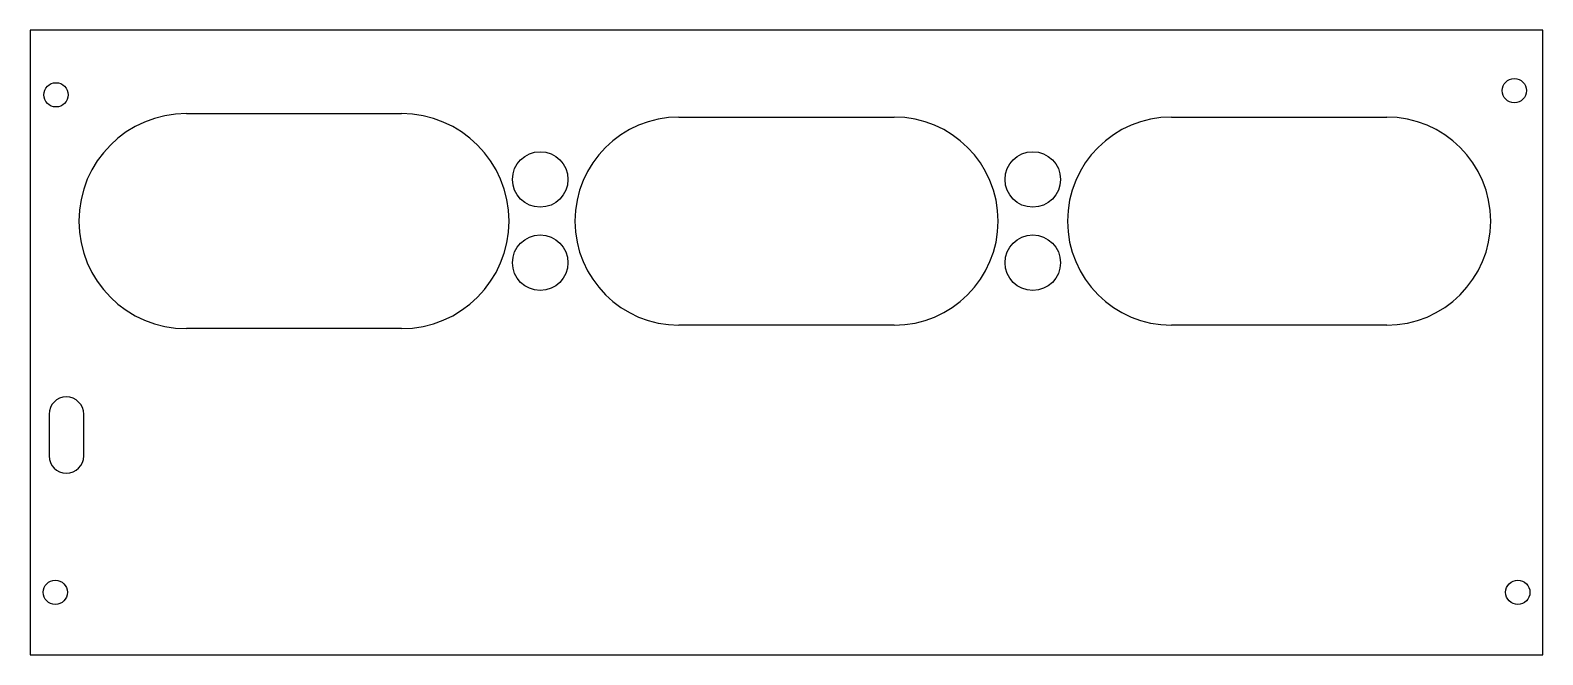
# Model space of a CAD drawing. Header units: millimetres. Extents: x -35 to 183, y 30 to 120.
import ezdxf

# ---------------------------------------------------------------- set-up
doc = ezdxf.new("R2010")
doc.units = ezdxf.units.MM
doc.header["$LTSCALE"] = 16.335
doc.layers.get('0').update_dxf_attribs({"linetype": 'CONTINUOUS'})
doc.layers.add('02___PRT_ALL_AXES', color=7, linetype='CONTINUOUS')

msp = doc.modelspace()

# ---------------------------------------------------------------- linework, layer by layer
at = {"color": 7, "linetype": 'Continuous'}
for p, q in [((-34.92, 120.32), (-34.92, 30.32)), ((183.08, 120.32), (-34.92, 120.32)), ((183.08, 30.32), (183.08, 120.32)), ((-34.92, 30.32), (183.08, 30.32))]:
    msp.add_line(p, q, dxfattribs=at)
for p, q in [((-12.42, 108.32), (18.58, 108.32)), ((58.58, 107.82), (89.58, 107.82)), ((129.58, 107.82), (160.58, 107.82)), ((18.58, 77.32), (-12.42, 77.32)), ((89.58, 77.82), (58.58, 77.82)), ((160.58, 77.82), (129.58, 77.82)), ((-32.22, 64.98), (-32.22, 58.98)), ((-27.22, 58.98), (-27.22, 64.98))]:
    msp.add_line(p, q)
for centre, radius, start, end in [((-12.42, 92.82), 15.5, 90, 270), ((18.58, 92.82), 15.5, 270, 90), ((-29.72, 64.98), 2.5, 0, 180), ((-29.72, 58.98), 2.5, 180, 0)]:
    msp.add_arc(centre, radius, start, end)
at = {"layer": '02___PRT_ALL_AXES', "color": 7, "linetype": 'Continuous'}
for centre, radius in [((178.98, 111.62), 1.75), ((-31.22, 111.02), 1.75), ((38.58, 98.82), 4), ((109.57, 98.82), 4), ((38.58, 86.82), 4), ((109.57, 86.82), 4), ((-31.32, 39.32), 1.75), ((179.48, 39.32), 1.75)]:
    msp.add_circle(centre, radius, dxfattribs=at)
for centre, start, end in [((58.58, 92.82), 90, 270), ((89.58, 92.82), 270, 90), ((129.58, 92.82), 90, 270), ((160.58, 92.82), 270, 90)]:
    msp.add_arc(centre, 15, start, end, dxfattribs=at)

doc.saveas('drawing.dxf')
